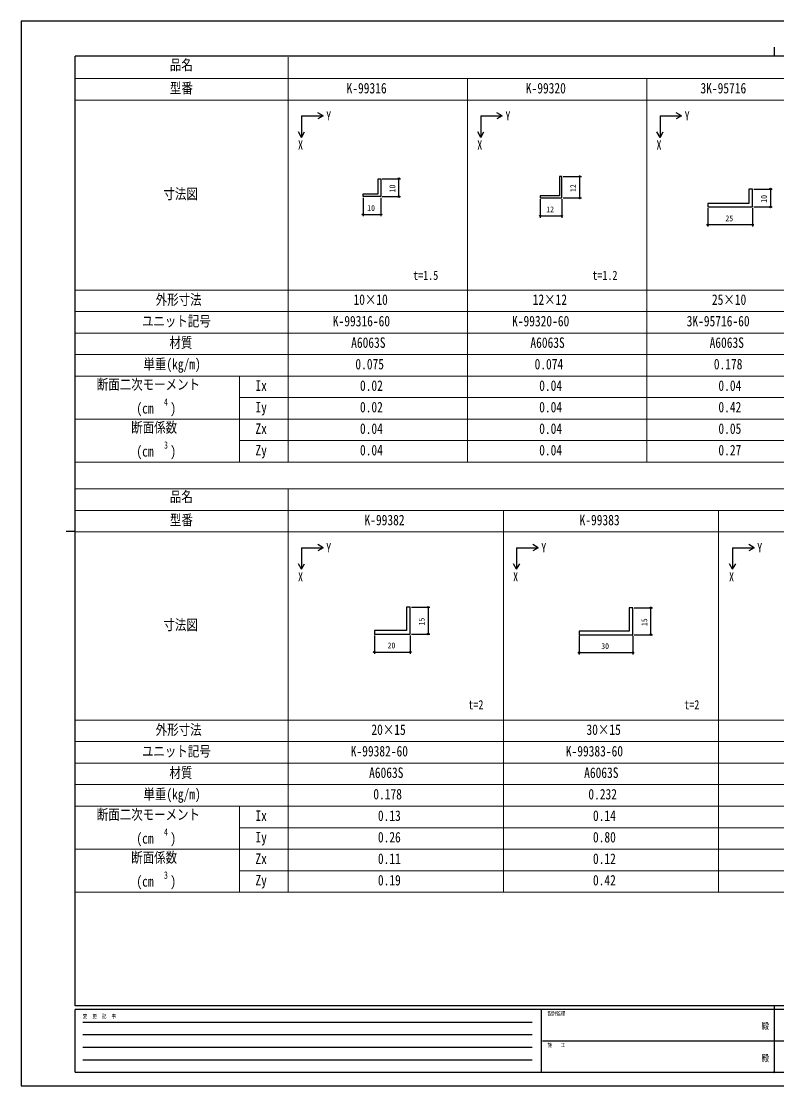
# Model space of a CAD drawing. Units: millimetres on the paper. Extents: x -420 to 420, y -297 to 297.
# Drawn here: x -420 to 1, y -297 to 297 of the extents above; entities that cross this region are included whole.
import ezdxf
from ezdxf.enums import TextEntityAlignment as Align

# ---------------------------------------------------------------- set-up
doc = ezdxf.new("R2010")
doc.units = ezdxf.units.MM
doc.header["$PDMODE"] = 32
doc.header["$PDSIZE"] = 0.5
doc.layers.add('0-1_TABLE1', color=7, linetype='Continuous', lineweight=18)
for name, color, linetype in [('0-2_USER1', 3, 'Continuous'), ('0-3_YKK_11', 7, 'Continuous'), ('0-5_YKK_D', 6, 'Continuous'), ('0-6_YKK_ZWAK', 7, 'Continuous')]:
    doc.layers.add(name, color=color, linetype=linetype)
doc.styles.add('ＭＳ ゴシック', font='')
doc.styles.get('ＭＳ ゴシック').set_extended_font_data('MS Gothic')

msp = doc.modelspace()

# ---------------------------------------------------------------- linework, layer by layer
at = {"layer": '0-1_TABLE1'}
for p, q in [((-271.498, 277), (-271.498, 51)), ((-390.498, 265), (378.502, 265)), ((-171.498, 265), (-171.498, 51)), ((-71.498, 265), (-71.498, 51)), ((-390.498, 253), (378.502, 253)), ((-390.498, 147), (378.502, 147)), ((-390.498, 135), (378.502, 135)), ((-390.498, 123), (378.502, 123)), ((-390.498, 111), (378.502, 111)), ((-390.498, 99), (378.502, 99)), ((-298.831, 99), (-298.831, 51)), ((-298.831, 87), (378.502, 87)), ((-390.498, 75), (378.502, 75)), ((-298.831, 63), (378.502, 63)), ((-390.498, 51), (378.502, 51)), ((-390.498, 36), (328.502, 36)), ((-271.498, 36), (-271.498, -189)), ((-390.498, 24), (328.502, 24)), ((-151.498, 24), (-151.498, -189)), ((-31.498, 24), (-31.498, -189)), ((-390.498, 12), (328.502, 12)), ((-390.498, -93), (328.502, -93)), ((-390.498, -105), (328.502, -105)), ((-390.498, -117), (328.502, -117)), ((-390.498, -129), (328.502, -129)), ((-390.498, -141), (328.502, -141)), ((-298.831, -141), (-298.831, -189)), ((-298.831, -153), (328.502, -153)), ((-390.498, -165), (328.502, -165)), ((-298.831, -177), (328.502, -177)), ((-390.498, -189), (328.502, -189))]:
    msp.add_line(p, q, dxfattribs=at)
at = {"layer": '0-2_USER1'}
for p, q in [((-264.118, 244.226), (-252.118, 244.226)), ((-264.118, 244.226), (-264.118, 232.226)), ((-252.118, 244.226), (-255.118, 245.959)), ((-252.118, 244.226), (-255.118, 242.494)), ((-164.118, 244.226), (-152.118, 244.226)), ((-164.118, 244.226), (-164.118, 232.226)), ((-152.118, 244.226), (-155.118, 245.959)), ((-152.118, 244.226), (-155.118, 242.494)), ((-64.118, 244.226), (-52.118, 244.226)), ((-64.118, 244.226), (-64.118, 232.226)), ((-52.118, 244.226), (-55.118, 245.959)), ((-52.118, 244.226), (-55.118, 242.494)), ((-264.118, 232.226), (-265.85, 235.226)), ((-264.118, 232.226), (-262.386, 235.226)), ((-164.118, 232.226), (-165.85, 235.226)), ((-164.118, 232.226), (-162.386, 235.226)), ((-64.118, 232.226), (-65.85, 235.226)), ((-64.118, 232.226), (-62.386, 235.226)), ((-264.118, 3.226), (-252.118, 3.226)), ((-264.118, 3.226), (-264.118, -8.774)), ((-252.118, 3.226), (-255.118, 4.959)), ((-252.118, 3.226), (-255.118, 1.494)), ((-144.118, 3.226), (-132.118, 3.226)), ((-144.118, 3.226), (-144.118, -8.774)), ((-132.118, 3.226), (-135.118, 4.959)), ((-132.118, 3.226), (-135.118, 1.494)), ((-23.618, 3.226), (-11.618, 3.226)), ((-23.618, 3.226), (-23.618, -8.774)), ((-11.618, 3.226), (-14.618, 4.959)), ((-11.618, 3.226), (-14.618, 1.494)), ((-264.118, -8.774), (-265.85, -5.774)), ((-264.118, -8.774), (-262.386, -5.774)), ((-144.118, -8.774), (-145.85, -5.774)), ((-144.118, -8.774), (-142.386, -5.774)), ((-23.618, -8.774), (-25.35, -5.774)), ((-23.618, -8.774), (-21.886, -5.774))]:
    msp.add_line(p, q, dxfattribs=at)
at = {"layer": '0-3_YKK_11'}
for points in [[(-219.835, 209.16), (-219.835, 199.16), (-229.835, 199.16), (-229.835, 200.66), (-221.335, 200.66), (-221.335, 209.16)], [(-130.936, 198.398), (-118.936, 198.398), (-118.936, 210.398), (-120.136, 210.398), (-120.136, 199.598), (-130.936, 199.598)], [(-37.477, 193.396), (-12.477, 193.396), (-12.477, 203.396), (-14.477, 203.396), (-14.477, 195.396), (-37.477, 195.396)], [(-223.482, -44.973), (-203.482, -44.973), (-203.482, -29.973), (-205.482, -29.973), (-205.482, -42.973), (-223.482, -42.973)], [(-109.241, -45.338), (-79.241, -45.338), (-79.241, -30.338), (-81.241, -30.338), (-81.241, -43.338), (-109.241, -43.338)]]:
    msp.add_lwpolyline(points, close=True, dxfattribs=at)
at = {"layer": '0-5_YKK_D'}
for p, q in [((-219.135, 209.16), (-208.835, 209.16)), ((-209.835, 199.16), (-209.835, 209.16)), ((-118.236, 210.398), (-107.936, 210.398)), ((-108.936, 198.398), (-108.936, 210.398)), ((-11.777, 203.396), (-1.477, 203.396)), ((-2.477, 203.396), (-2.477, 193.396)), ((-229.835, 198.46), (-229.835, 188.16)), ((-219.835, 198.46), (-219.835, 188.16)), ((-219.135, 199.16), (-208.835, 199.16)), ((-130.936, 197.698), (-130.936, 187.398)), ((-118.936, 197.698), (-118.936, 187.398)), ((-118.236, 198.398), (-107.936, 198.398)), ((-37.477, 192.696), (-37.477, 182.396)), ((-12.477, 192.696), (-12.477, 182.396)), ((-11.777, 193.396), (-1.477, 193.396)), ((-229.835, 189.16), (-219.835, 189.16)), ((-130.936, 188.398), (-118.936, 188.398)), ((-12.477, 183.396), (-37.477, 183.396)), ((-202.782, -29.973), (-192.482, -29.973)), ((-193.482, -29.973), (-193.482, -44.973)), ((-78.541, -30.338), (-68.241, -30.338)), ((-69.241, -45.338), (-69.241, -30.338)), ((-223.482, -45.673), (-223.482, -55.973)), ((-203.482, -45.673), (-203.482, -55.973)), ((-202.782, -44.973), (-192.482, -44.973)), ((-109.241, -46.038), (-109.241, -56.338)), ((-79.241, -46.038), (-79.241, -56.338)), ((-78.541, -45.338), (-68.241, -45.338)), ((-223.482, -54.973), (-203.482, -54.973)), ((-109.241, -55.338), (-79.241, -55.338))]:
    msp.add_line(p, q, dxfattribs=at)
for centre in [(-209.835, 209.16), (-108.936, 210.398), (-2.477, 203.396), (-209.835, 199.16), (-108.936, 198.398), (-2.477, 193.396), (-229.835, 189.16), (-219.835, 189.16), (-130.936, 188.398), (-118.936, 188.398), (-37.477, 183.396), (-12.477, 183.396), (-193.482, -29.973), (-69.241, -30.338), (-193.482, -44.973), (-69.241, -45.338), (-223.482, -54.973), (-203.482, -54.973), (-109.241, -55.338), (-79.241, -55.338)]:
    msp.add_circle(centre, 0.425, dxfattribs=at)
at = {"layer": '0-6_YKK_ZWAK'}
for p, q in [((-0.498, 282.5), (-0.498, 277.5)), ((389.502, 277.5), (-390.498, 277.5)), ((-390.498, -252.5), (-390.498, 277.5)), ((-395.498, 12.5), (-390.498, 12.5)), ((389.502, -252.5), (-390.498, -252.5)), ((-130.498, -254.5), (-390.498, -254.5)), ((-390.498, -289.5), (-390.498, -254.5)), ((-130.498, -254.5), (-130.498, -289.5)), ((-0.498, -254.5), (-130.498, -254.5)), ((-0.498, -252.5), (-0.498, -289.5)), ((129.502, -254.5), (-0.498, -254.5)), ((-386.248, -261.5), (-135.498, -261.5)), ((-386.248, -268.5), (-135.498, -268.5)), ((-129.748, -272), (-0.498, -272)), ((-0.498, -272), (129.502, -272)), ((-386.248, -275.5), (-135.498, -275.5)), ((-386.248, -282.5), (-135.498, -282.5)), ((-390.498, -289.5), (-130.498, -289.5)), ((-130.498, -289.5), (-0.498, -289.5)), ((-0.498, -289.5), (129.502, -289.5))]:
    msp.add_line(p, q, dxfattribs=at)
msp.add_lwpolyline([(-420.5, -297), (420.5, -297), (420.5, 297), (-420.5, 297)], close=True, dxfattribs=at)
msp.add_point((-0.498, -289.5), dxfattribs=at)

# ---------------------------------------------------------------- texts
at = {"layer": '0-1_TABLE1', "style": 'ＭＳ ゴシック', "width": 0.8}
for s, height, p in [('品名', 5.865, (-337.611, 268)), ('型番', 5.865, (-337.575, 255)), ('K-99316', 5.865, (-238.991, 255)), ('K-99320', 5.865, (-138.991, 255)), ('3K-95716', 5.865, (-41.551, 255)), ('寸法図', 5.865, (-341.201, 196)), ('t=1.5', 5.132, (-201.829, 151.147)), ('t=1.2', 5.132, (-101.829, 151.147)), ('外形寸法', 5.865, (-345.505, 137)), ('10×10', 5.865, (-235.151, 137)), ('12×12', 5.865, (-135.151, 137)), ('25×10', 5.865, (-35.151, 137)), ('ユニット記号', 5.865, (-353.185, 125)), ('K-99316-60', 5.865, (-246.671, 125)), ('K-99320-60', 5.865, (-146.671, 125)), ('3K-95716-60', 5.865, (-49.231, 125)), ('材質', 5.865, (-337.825, 113)), ('A6063S', 5.865, (-236.431, 113)), ('A6063S', 5.865, (-136.431, 113)), ('A6063S', 5.865, (-36.431, 113)), ('単重(㎏/m)', 5.865, (-352.331, 101)), ('0.075', 5.865, (-234.085, 101)), ('0.074', 5.865, (-134.085, 101)), ('0.178', 5.865, (-34.085, 101)), ('断面二次モーメント', 5.865, (-378.371, 89.667)), ('Ix', 5.865, (-289.858, 89)), ('0.02', 5.865, (-231.525, 89)), ('0.04', 5.865, (-131.525, 89)), ('0.04', 5.865, (-31.525, 89)), ('(cm', 5.865, (-356.27, 76.333)), ('4', 4.106, (-340.91, 81.267)), (')', 5.865, (-337.326, 76.333)), ('Iy', 5.865, (-289.858, 77)), ('0.02', 5.865, (-231.525, 77)), ('0.04', 5.865, (-131.525, 77)), ('0.42', 5.865, (-31.525, 77)), ('断面係数', 5.865, (-359.171, 65.667)), ('Zx', 5.865, (-289.858, 65)), ('0.04', 5.865, (-231.525, 65)), ('0.04', 5.865, (-131.525, 65)), ('0.05', 5.865, (-31.525, 65)), ('(cm', 5.865, (-356.27, 52.333)), ('3', 4.106, (-340.91, 57.267)), (')', 5.865, (-337.326, 52.333)), ('Zy', 5.865, (-289.858, 53)), ('0.04', 5.865, (-231.525, 53)), ('0.04', 5.865, (-131.525, 53)), ('0.27', 5.865, (-31.525, 53)), ('品名', 5.865, (-337.611, 27)), ('型番', 5.865, (-337.575, 14)), ('K-99382', 5.865, (-228.991, 14)), ('K-99383', 5.865, (-108.991, 14)), ('寸法図', 5.865, (-341.201, -44.5)), ('t=2', 5.132, (-171.05, -88.506)), ('t=2', 5.132, (-50.55, -88.506)), ('外形寸法', 5.865, (-345.505, -103)), ('20×15', 5.865, (-225.151, -103)), ('30×15', 5.865, (-105.151, -103)), ('ユニット記号', 5.865, (-353.185, -115)), ('K-99382-60', 5.865, (-236.671, -115)), ('K-99383-60', 5.865, (-116.671, -115)), ('材質', 5.865, (-337.825, -127)), ('A6063S', 5.865, (-226.431, -127)), ('A6063S', 5.865, (-106.431, -127)), ('単重(㎏/m)', 5.865, (-352.331, -139)), ('0.178', 5.865, (-224.085, -139)), ('0.232', 5.865, (-104.085, -139)), ('断面二次モーメント', 5.865, (-378.371, -150.333)), ('Ix', 5.865, (-289.858, -151)), ('0.13', 5.865, (-221.525, -151)), ('0.14', 5.865, (-101.525, -151)), ('4', 4.106, (-340.91, -158.733)), ('(cm', 5.865, (-356.27, -163.667)), (')', 5.865, (-337.326, -163.667)), ('Iy', 5.865, (-289.858, -163)), ('0.26', 5.865, (-221.525, -163)), ('0.80', 5.865, (-101.525, -163)), ('断面係数', 5.865, (-359.171, -174.333)), ('Zx', 5.865, (-289.858, -175)), ('0.11', 5.865, (-221.525, -175)), ('0.12', 5.865, (-101.525, -175)), ('3', 4.106, (-340.91, -182.733)), ('(cm', 5.865, (-356.27, -187.667)), (')', 5.865, (-337.326, -187.667)), ('Zy', 5.865, (-289.858, -187)), ('0.19', 5.865, (-221.525, -187)), ('0.42', 5.865, (-101.525, -187))]:
    msp.add_text(s, height=height, dxfattribs=at).set_placement(p, align=Align.BOTTOM_LEFT)
at = {"layer": '0-2_USER1', "style": 'ＭＳ ゴシック', "width": 0.8}
for s, p in [('Y', (-250.379, 240.162)), ('Y', (-150.379, 240.162)), ('Y', (-50.379, 240.162)), ('X', (-266.092, 223.847)), ('X', (-166.092, 223.847)), ('X', (-66.092, 223.847)), ('Y', (-250.379, -0.838)), ('Y', (-130.379, -0.838)), ('Y', (-9.879, -0.838)), ('X', (-266.092, -17.153)), ('X', (-146.092, -17.153)), ('X', (-25.592, -17.153))]:
    msp.add_text(s, height=5.132, dxfattribs=at).set_placement(p, align=Align.BOTTOM_LEFT)
at = {"layer": '0-5_YKK_D', "style": 'ＭＳ ゴシック', "width": 0.8}
for s, p in [('10', (-210.835, 201.52)), ('12', (-109.936, 201.758)), ('10', (-3.477, 195.756)), ('15', (-194.482, -40.113)), ('15', (-70.241, -40.478))]:
    msp.add_text(s, height=3.299, rotation=90, dxfattribs=at).set_placement(p, align=Align.BOTTOM_LEFT)
for s, p in [('10', (-227.475, 190.16)), ('12', (-127.576, 189.398)), ('25', (-27.617, 184.396)), ('20', (-216.122, -53.973)), ('30', (-96.881, -54.338))]:
    msp.add_text(s, height=3.299, dxfattribs=at).set_placement(p, align=Align.BOTTOM_LEFT)
at = {"layer": '0-6_YKK_ZWAK', "style": 'ＭＳ ゴシック', "width": 0.8}
for s, height, p in [('設計監理', 2.199, (-126.831, -258.5)), ('変  更  記  事', 2.199, (-386.131, -260)), ('殿', 3.666, (-7.367, -266.583)), ('施\u3000\u3000工', 2.199, (-126.831, -276)), ('殿', 3.666, (-7.367, -284.583))]:
    msp.add_text(s, height=height, dxfattribs=at).set_placement(p, align=Align.BOTTOM_LEFT)

doc.saveas('drawing.dxf')
